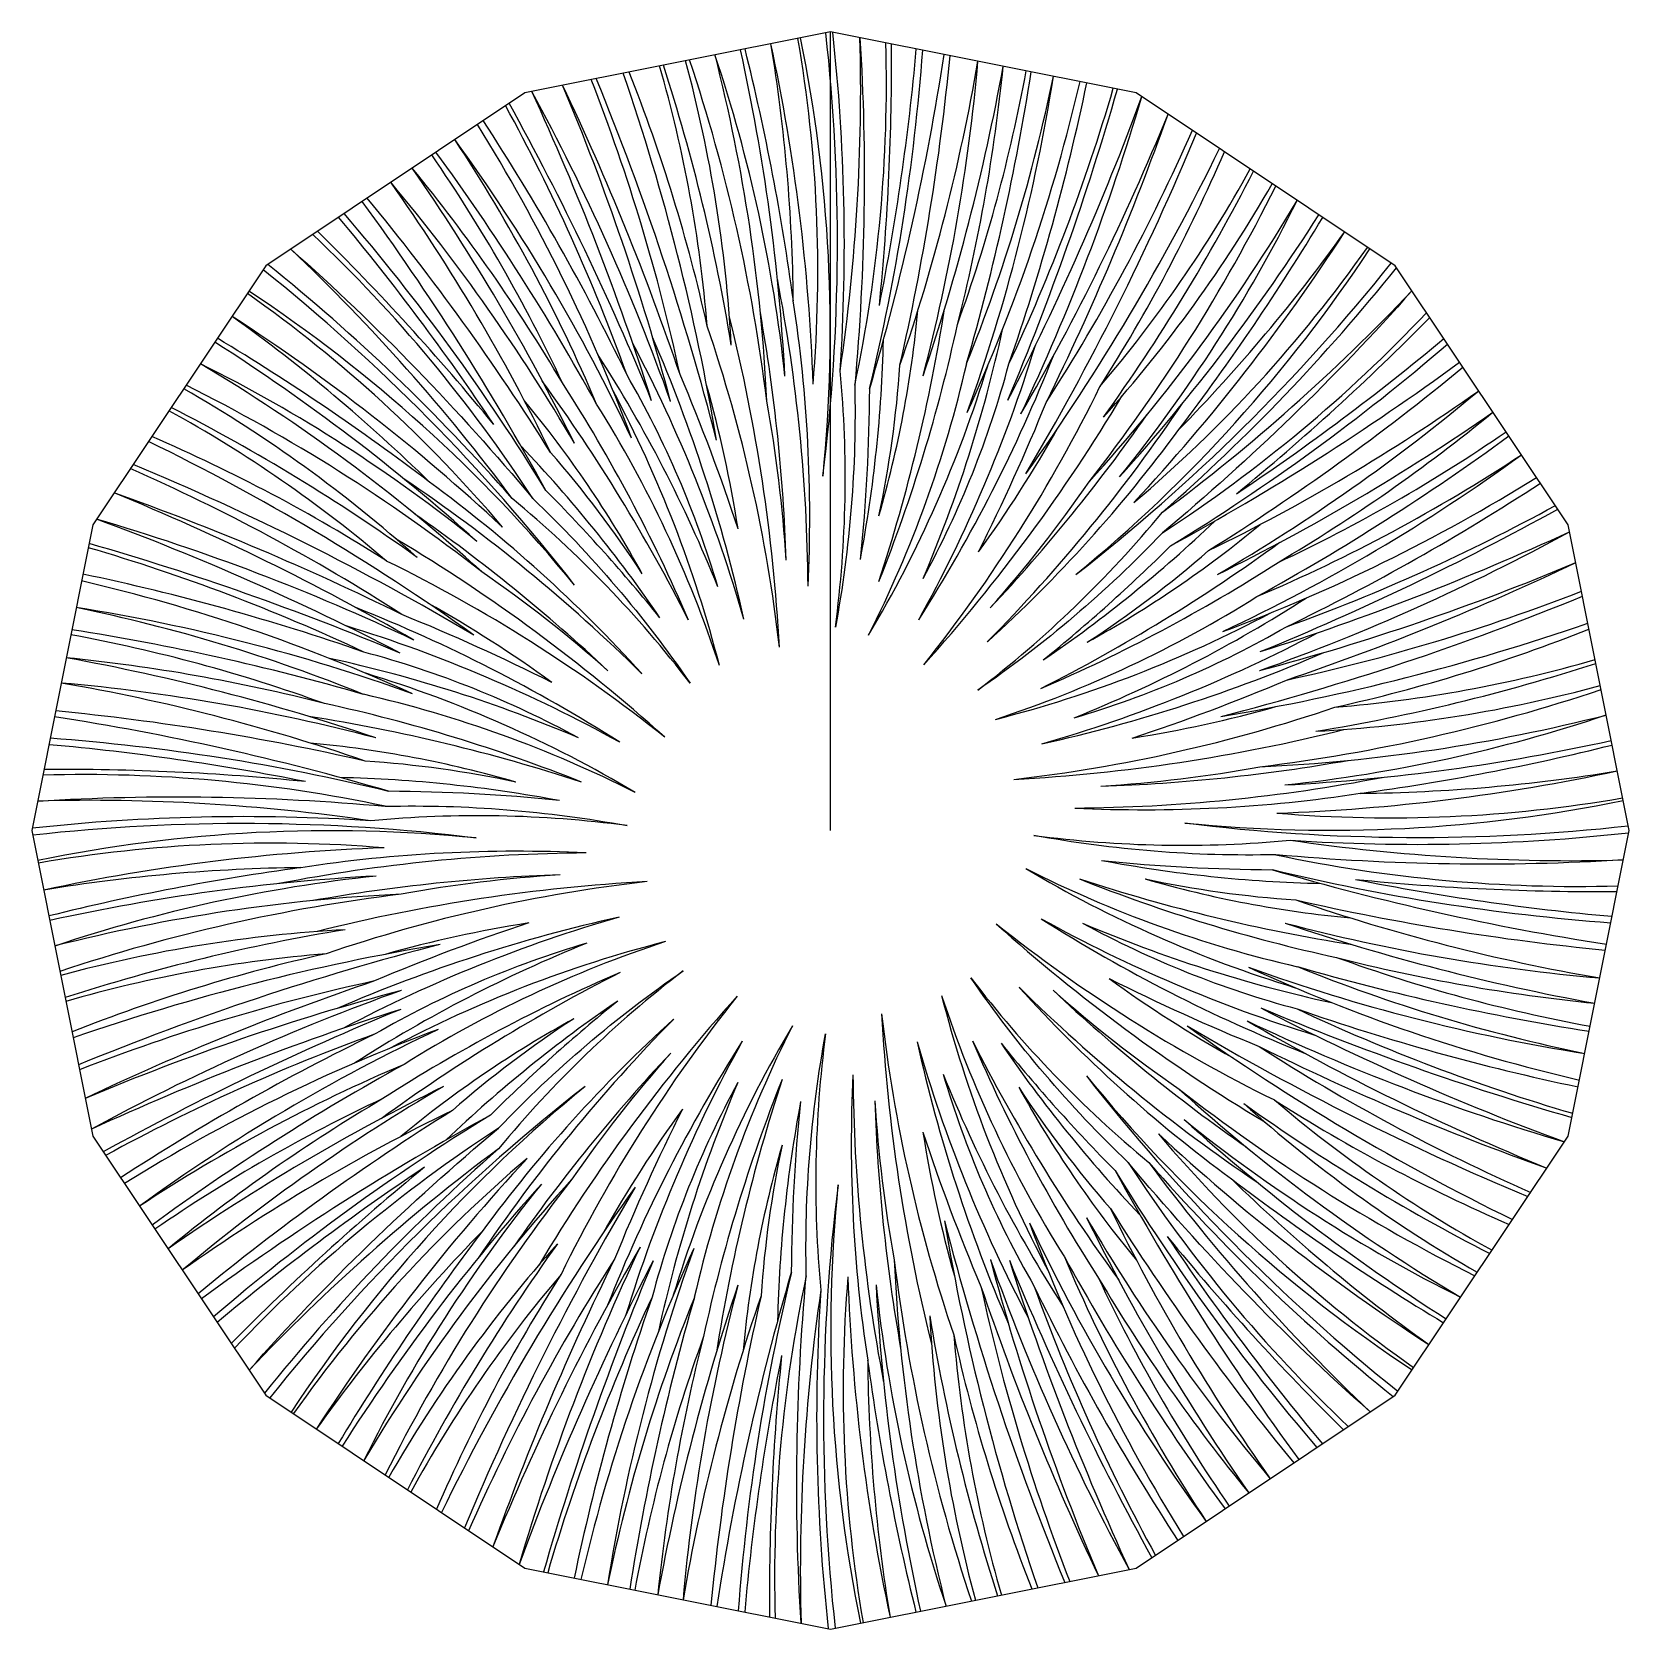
# Model space of a CAD drawing. Header units: millimetres. Extents: x -165 to 165, y -165 to 165.
import ezdxf

# ---------------------------------------------------------------- set-up
doc = ezdxf.new("R2010")
doc.units = ezdxf.units.MM
doc.layers.get('0').update_dxf_attribs({"linetype": 'CONTINUOUS'})

msp = doc.modelspace()

# ---------------------------------------------------------------- linework, layer by layer
msp.add_line((0, 0), (0, 165))
msp.add_lwpolyline([(63.14, 152.44), (0, 165), (-63.14, 152.44), (-116.67, 116.67), (-152.44, 63.14), (-165, 0), (-152.44, -63.14), (-116.67, -116.67), (-63.14, -152.44), (0, -165), (63.14, -152.44), (116.67, -116.67), (152.44, -63.14), (165, 0), (152.44, 63.14), (116.67, 116.67)], close=True)
for points in [[(2, 95, 0.043097), (6.09, 163.79, -0.038189), (5, 92, -0.051877), (1, 42, 0.056818)], [(-28.99, 30.41, 0.056818), (-65.76, 68.59, 0.043097), (-111.51, 120.12, -0.038189), (-61.52, 68.59, -0.051877)], [(30.41, 28.99, 0.056818), (68.59, 65.76, 0.043097), (120.12, 111.51, -0.038189), (68.59, 61.52, -0.051877)], [(-42, 1, 0.056818), (-95, 2, 0.043097), (-163.79, 6.09, -0.038189), (-92, 5, -0.051877)], [(42, -1, 0.056818), (95, -2, 0.043097), (163.79, -6.09, -0.038189), (92, -5, -0.051877)], [(-30.41, -28.99, 0.056818), (-68.59, -65.76, 0.043097), (-120.12, -111.51, -0.038189), (-68.59, -61.52, -0.051877)], [(28.99, -30.41, 0.056818), (65.76, -68.59, 0.043097), (111.51, -120.12, -0.038189), (61.52, -68.59, -0.051877)], [(-1, -42, 0.056818), (-2, -95, 0.043097), (-6.09, -163.79, -0.038189), (-5, -92, -0.051877)]]:
    msp.add_lwpolyline(points, format="xyb", close=True)
for centre, radius, start, end in [((-357.03, 105.74), 349.37, 0.6112, 9.3585), ((-406.19, 78.03), 402.85, 2.0228, 12.1113), ((-284.21, 115.64), 281.59, -4.7656, 9.8179), ((-301.72, 103.25), 301.67, -5.7118, 11.574), ((-390.57, 121.49), 392, -7.0723, 6.3448), ((-397.61, 121.21), 400.47, -3.7527, 6.2642), ((-288.86, 154.35), 300.41, -11.9797, 1.5972), ((-488.6, 158.56), 501.21, -5.733, 0.4498), ((-304.43, 84.73), 284.36, 3.1389, 15.1492), ((-369.7, 45.15), 359.18, 6.9701, 18.5147), ((-321.25, 60.75), 313.59, 6.0661, 18.5003), ((-369.81, 71.94), 357.04, 2.6967, 14.3202), ((-421.93, 72.04), 413.09, 3.0314, 12.4787), ((-485.79, 44.7), 482.48, 7.7152, 14.0085), ((-413.52, 193.24), 433.76, 346.4075, 355.7658), ((-501.29, 241.12), 530.96, 343.6098, 351.2477), ((-481.07, 206.25), 500.81, 348.7432, 354.8699), ((-472.61, 207.81), 499.59, 347.0853, 354.5184), ((-363.77, 226.63), 400, 340.9613, 350.2568), ((-354.33, 192.51), 386.25, 345.2124, 355.0137), ((-422.07, 9.75), 400, 12.1878, 21.3179), ((-571.18, -60.11), 565.43, 14.4161, 22.4012), ((-487.11, 3.28), 469.97, 9.4762, 19.0247), ((-359.9, 30.1), 342.54, 12.4969, 21.6943), ((-294.68, 82.72), 270.05, 4.5662, 16.1803), ((-410.25, 36.4), 394.95, 9.3105, 17.9518), ((-407.06, 238.38), 450, 341.2766, 349.698), ((-323.36, 194.01), 360.86, 345.6516, 354.258), ((-284.92, 217.18), 330.9, 340.1063, 349.5138), ((-437.81, 231.1), 485, 343.8833, 351.1817), ((-287.03, 224.05), 340, 337.9618, 348.427), ((-328.53, 214.89), 379.22, 340.1936, 351.0421), ((-561.16, -77.66), 550, 17.6172, 24.7635), ((-456.81, -62.71), 450, 19.6589, 28.6033), ((-551.96, -82.4), 550, 18.728, 25.4544), ((-516.24, -39.88), 500, 14.8982, 22.8135), ((-301.7, 237.09), 362.74, 335.4517, 346.8782), ((-498.69, 313.53), 580.56, 337.23957, 343.96929), ((-407.39, 250.88), 470.34, 340.826, 348.1706), ((-320.08, 264.17), 394.4, 334.8264, 343.6852), ((-413.13, -39.54), 394.4, 19.8264, 28.6852), ((-574.33, -130.93), 580.56, 22.23957, 28.96929), ((-451.71, 341.89), 550, 332.6172, 339.7635), ((-367.36, 278.67), 450, 334.6589, 343.6033), ((-380.98, -45.68), 362.74, 20.4517, 31.8782), ((-465.47, -110.67), 470.34, 25.826, 33.1706), ((-393.23, 336.84), 500, 329.8982, 337.8135), ((-448.56, 332.03), 550, 333.728, 340.4544), ((-361.39, -44.53), 340, 22.9618, 33.427), ((-384.26, -80.36), 379.22, 25.1936, 36.0421), ((-446.39, 361.38), 565.43, 329.4161, 337.4012), ((-291.55, 305.34), 400, 327.1878, 336.3179), ((-355.03, -47.9), 330.9, 25.1063, 34.5138), ((-472.99, -146.16), 485, 28.8833, 36.1817), ((-342.12, 346.76), 469.97, 324.4762, 334.0247), ((-233.2, 275.77), 342.54, 327.4969, 336.6943), ((-456.39, -119.28), 450, 26.2766, 34.698), ((-365.84, -91.47), 360.86, 30.6516, 39.258), ((-149.88, 266.86), 270.05, 319.5662, 331.1803), ((-264.35, 315.83), 394.95, 324.3105, 332.9518), ((-417.48, -96.97), 400, 25.9613, 35.2568), ((-386.68, -114.42), 386.25, 30.2124, 40.0137), ((-229.49, 293.34), 359.18, 321.9701, 333.5147), ((-155.36, 275.18), 284.36, 318.1389, 330.1492), ((-524.97, -183.97), 530.96, 28.6098, 36.2477), ((-481.13, -187.24), 499.59, 32.0853, 39.5184), ((-210.63, 312.37), 357.04, 317.6967, 329.3202), ((-184.2, 270.11), 313.59, 321.0661, 333.5003), ((-486.01, -194.32), 500.81, 33.7432, 39.8699), ((-429.04, -155.76), 433.76, 31.4075, 40.7658), ((-247.41, 349.29), 413.09, 318.0314, 327.4787), ((-311.9, 375.11), 482.48, 322.7152, 329.0085), ((-313.4, -95.11), 300.41, 33.0203, 46.5972), ((-457.61, -233.37), 501.21, 39.267, 45.4498), ((-232.05, 342.4), 402.85, 317.0228, 327.1113), ((-177.69, 327.23), 349.37, 315.6112, 324.3585), ((-140.34, 286.35), 301.67, 309.2882, 326.574), ((-119.19, 282.74), 281.59, 310.2344, 324.8179), ((-362.08, -190.27), 392, 37.9277, 51.3448), ((-366.86, -195.44), 400.47, 41.2473, 51.2642), ((-190.27, 362.08), 392, 307.9277, 321.3448), ((-195.44, 366.86), 400.47, 311.2473, 321.2642), ((-352.66, 47.82), 348.03, 0.4365, 10.9539), ((-282.74, -119.19), 281.59, 40.2344, 54.8179), ((-286.35, -140.34), 301.67, 39.2882, 56.574), ((-299.36, 64.87), 295.07, -2.797, 8.694), ((-327.23, -177.69), 349.37, 45.6112, 54.3585), ((-342.4, -232.05), 402.85, 47.0228, 57.1113), ((-369.46, 18.49), 359.42, 3.0895, 14.0998), ((-367.9, 44.27), 358.92, 1.8491, 10.0564), ((-334.19, 164.17), 362.17, 341.8682, 351.0386), ((-210.06, 128.76), 229.11, 343.8416, 354.6643), ((-95.11, 313.4), 300.41, 303.0203, 316.5972), ((-233.37, 457.61), 501.21, 309.267, 315.4498), ((-324.5, 2.16), 315.96, 6.4877, 18.8459), ((-303.02, 176.2), 336.96, 338.2738, 347.7285), ((-246.46, 165.13), 288.67, 336.9432, 347.68), ((-349.29, -247.41), 413.09, 48.0314, 57.4787), ((-375.11, -311.9), 482.48, 52.7152, 59.0085), ((-304.33, -38.69), 298.04, 16.0434, 27.8745), ((-335.79, -27.15), 325.69, 12.56, 23.3434), ((-269.78, 108.02), 280.81, 349.3241, 358.6467), ((-242.55, 187.83), 298.04, 331.0434, 342.8745), ((-155.76, 429.04), 433.76, 301.4075, 310.7658), ((-194.32, 486.01), 500.81, 303.7432, 309.8699), ((-270.11, -184.2), 313.59, 51.0661, 63.5003), ((-312.37, -210.63), 357.04, 47.6967, 59.3202), ((-291.04, -57.51), 288.67, 21.9432, 32.68), ((-211.9, 151.4), 246.24, 333.1904, 347.1109), ((-211.1, 170.42), 254.69, 329.2864, 343.0134), ((-204.49, 110.79), 219.32, 347.948, 356.1722), ((-256.64, 218.25), 325.69, 327.56, 338.3434), ((-159.6, 149.2), 203.43, 331.4831, 344.9602), ((-183.97, 524.97), 530.96, 298.6098, 306.2477), ((-187.24, 481.13), 499.59, 302.0853, 309.5184), ((-352.4, -120.22), 362.17, 26.8682, 36.0386), ((-338.86, -89.68), 336.96, 23.2738, 32.7285), ((-218.35, -7.36), 203.43, 16.4831, 29.9602), ((-426.56, -72.91), 429.34, 18.3596, 22.906), ((-275.18, -155.36), 284.36, 48.1389, 60.1492), ((-293.34, -229.49), 359.18, 51.9701, 63.5147), ((-269.78, -28.76), 254.69, 14.2864, 28.0134), ((-276.05, 21.56), 260.18, 9.0141, 15.7161), ((-341.54, 92.63), 349.64, 353.9863, 359.7813), ((-227.93, 230.98), 315.96, 321.4877, 333.8459), ((-248.18, 274.32), 359.42, 318.0895, 329.0998), ((-96.97, 417.48), 400, 295.9613, 305.2568), ((-114.42, 386.68), 386.25, 300.2124, 310.0137), ((-266.86, -149.88), 270.05, 49.5662, 61.1803), ((-315.83, -264.35), 394.95, 54.3105, 62.9518), ((-239.58, -57.49), 229.11, 28.8416, 39.6643), ((-256.89, -42.78), 246.24, 18.1904, 32.1109), ((-287.16, 38.71), 278.52, 3.5303, 10.349), ((-353.18, 250.07), 429.34, 333.3596, 337.906), ((-215.56, 283.18), 348.03, 315.4365, 325.9539), ((-228.84, 291.45), 358.92, 316.8491, 325.0564), ((-119.28, 456.39), 450, 296.2766, 304.698), ((-91.47, 365.84), 360.86, 300.6516, 309.258), ((-179.95, 210.44), 260.18, 324.0141, 330.7161), ((-165.81, 257.55), 295.07, 312.203, 323.694), ((-346.76, -342.12), 469.97, 54.4762, 64.0247), ((-275.77, -233.2), 342.54, 57.4969, 66.6943), ((-267.14, -114.38), 280.81, 34.3241, 43.6467), ((-146.16, 472.99), 485, 298.8833, 306.1817), ((-47.9, 355.03), 330.9, 295.1063, 304.5138), ((-222.94, -66.25), 219.32, 32.948, 41.1722), ((-80.36, 384.26), 379.22, 295.1936, 306.0421), ((-44.53, 361.39), 340, 292.9618, 303.427), ((-305.34, -291.55), 400, 57.1878, 66.3179), ((-361.38, -446.39), 565.43, 59.4161, 67.4012), ((-283.18, -215.56), 348.03, 45.4365, 55.9539), ((-45.68, 380.98), 362.74, 290.4517, 301.8782), ((-332.03, -448.56), 550, 63.728, 70.4544), ((-336.84, -393.23), 500, 59.8982, 67.8135), ((-257.55, -165.81), 295.07, 42.203, 53.694), ((-307.01, -176.01), 349.64, 38.9863, 44.7813), ((-175.68, 230.42), 278.52, 318.5303, 325.349), ((-110.67, 465.47), 470.34, 295.826, 303.1706), ((-130.93, 574.33), 580.56, 292.23957, 298.96929), ((-39.54, 413.13), 394.4, 289.8264, 298.6852), ((-341.89, -451.71), 550, 62.6172, 69.7635), ((-278.67, -367.36), 450, 64.6589, 73.6033), ((-291.45, -228.84), 358.92, 46.8491, 55.0564), ((-114.38, 267.14), 280.81, 304.3241, 313.6467), ((-57.49, 239.58), 229.11, 298.8416, 309.6643), ((-274.32, -248.18), 359.42, 48.0895, 59.0998), ((-120.22, 352.4), 362.17, 296.8682, 306.0386), ((-62.71, 456.81), 450, 289.6589, 298.6033), ((-77.66, 561.16), 550, 287.6172, 294.7635), ((-264.17, -320.08), 394.4, 64.8264, 73.6852), ((-313.53, -498.69), 580.56, 67.23957, 73.96929), ((-176.01, 307.01), 349.64, 308.9863, 314.7813), ((-66.25, 222.94), 219.32, 302.948, 311.1722), ((-250.88, -407.39), 470.34, 70.826, 78.1706), ((-230.98, -227.93), 315.96, 51.4877, 63.8459), ((-230.42, -175.68), 278.52, 48.5303, 55.349), ((-89.68, 338.86), 336.96, 293.2738, 302.7285), ((-39.88, 516.24), 500, 284.8982, 292.8135), ((-82.4, 551.96), 550, 288.728, 295.4544), ((-237.09, -301.7), 362.74, 65.4517, 76.8782), ((-210.44, -179.95), 260.18, 54.0141, 60.7161), ((-42.78, 256.89), 246.24, 288.1904, 302.1109), ((-57.51, 291.04), 288.67, 291.9432, 302.68), ((-60.11, 571.18), 565.43, 284.4161, 292.4012), ((9.75, 422.07), 400, 282.1878, 291.3179), ((-224.05, -287.03), 340, 67.9618, 78.427), ((-214.89, -328.53), 379.22, 70.1936, 81.0421), ((-218.25, -256.64), 325.69, 57.56, 68.3434), ((-250.07, -353.18), 429.34, 63.3596, 67.906), ((-28.76, 269.78), 254.69, 284.2864, 298.0134), ((-217.18, -284.92), 330.9, 70.1063, 79.5138), ((-231.1, -437.81), 485, 73.8833, 81.1817), ((-187.83, -242.55), 298.04, 61.0434, 72.8745), ((-38.69, 304.33), 298.04, 286.0434, 297.8745), ((-7.36, 218.35), 203.43, 286.4831, 299.9602), ((3.28, 487.11), 469.97, 279.4762, 289.0247), ((30.1, 359.9), 342.54, 282.4969, 291.6943), ((-149.2, -159.6), 203.43, 61.4831, 74.9602), ((-27.15, 335.79), 325.69, 282.56, 293.3434), ((-238.38, -407.06), 450, 71.2766, 79.698), ((-194.01, -323.36), 360.86, 75.6516, 84.258), ((-165.13, -246.46), 288.67, 66.9432, 77.68), ((36.4, 410.25), 394.95, 279.3105, 287.9518), ((82.72, 294.68), 270.05, 274.5662, 286.1803), ((-226.63, -363.77), 400, 70.9613, 80.2568), ((-192.51, -354.33), 386.25, 75.2124, 85.0137), ((-170.42, -211.1), 254.69, 59.2864, 73.0134), ((-72.91, 426.56), 429.34, 288.3596, 292.906), ((84.73, 304.43), 284.36, 273.1389, 285.1492), ((-151.4, -211.9), 246.24, 63.1904, 77.1109), ((45.15, 369.7), 359.18, 276.9701, 288.5147), ((-241.12, -501.29), 530.96, 73.6098, 81.2477), ((-207.81, -472.61), 499.59, 77.0853, 84.5184), ((-164.17, -334.19), 362.17, 71.8682, 81.0386), ((-176.2, -303.02), 336.96, 68.2738, 77.7285), ((2.16, 324.5), 315.96, 276.4877, 288.8459), ((21.56, 276.05), 260.18, 279.0141, 285.7161), ((71.94, 369.81), 357.04, 272.6967, 284.3202), ((60.75, 321.25), 313.59, 276.0661, 288.5003), ((18.49, 369.46), 359.42, 273.0895, 284.0998), ((-206.25, -481.07), 500.81, 78.7432, 84.8699), ((-193.24, -413.52), 433.76, 76.4075, 85.7658), ((-128.76, -210.06), 229.11, 73.8416, 84.6643), ((72.04, 421.93), 413.09, 273.0314, 282.4787), ((44.7, 485.79), 482.48, 277.7152, 284.0085), ((-110.79, -204.49), 219.32, 77.948, 86.1722), ((44.27, 367.9), 358.92, 271.8491, 280.0564), ((-154.35, -288.86), 300.41, 78.0203, 91.5972), ((-158.56, -488.6), 501.21, 84.267, 90.4498), ((-108.02, -269.78), 280.81, 79.3241, 88.6467), ((47.82, 352.66), 348.03, 270.4365, 280.9539), ((38.71, 287.16), 278.52, 273.5303, 280.349), ((78.03, 406.19), 402.85, 272.0228, 282.1113), ((105.74, 357.03), 349.37, 270.6112, 279.3585), ((-92.63, -341.54), 349.64, 83.9863, 89.7813), ((64.87, 299.36), 295.07, 267.203, 278.694), ((115.64, 284.21), 281.59, 265.2344, 279.8179), ((103.25, 301.72), 301.67, 264.2882, 281.574), ((-121.21, -397.61), 400.47, 86.2473, 96.2642), ((-121.49, -390.57), 392, 82.9277, 96.3448), ((121.49, 390.57), 392, 262.9277, 276.3448), ((-103.25, -301.72), 301.67, 84.2882, 101.574), ((-115.64, -284.21), 281.59, 85.2344, 99.8179), ((121.21, 397.61), 400.47, 266.2473, 276.2642), ((-78.03, -406.19), 402.85, 92.0228, 102.1113), ((-47.82, -352.66), 348.03, 90.4365, 100.9539), ((-64.87, -299.36), 295.07, 87.203, 98.694), ((92.63, 341.54), 349.64, 263.9863, 269.7813), ((108.02, 269.78), 280.81, 259.3241, 268.6467), ((154.35, 288.86), 300.41, 258.0203, 271.5972), ((-105.74, -357.03), 349.37, 90.6112, 99.3585), ((-44.7, -485.79), 482.48, 97.7152, 104.0085), ((-72.04, -421.93), 413.09, 93.0314, 102.4787), ((-60.75, -321.25), 313.59, 96.0661, 108.5003), ((-44.27, -367.9), 358.92, 91.8491, 100.0564), ((-38.71, -287.16), 278.52, 93.5303, 100.349), ((170.42, 211.1), 254.69, 239.2864, 253.0134), ((151.4, 211.9), 246.24, 243.1904, 257.1109), ((193.24, 413.52), 433.76, 256.4075, 265.7658), ((241.12, 501.29), 530.96, 253.6098, 261.2477), ((-71.94, -369.81), 357.04, 92.6967, 104.3202), ((-45.15, -369.7), 359.18, 96.9701, 108.5147), ((-18.49, -369.46), 359.42, 93.0895, 104.0998), ((-2.16, -324.5), 315.96, 96.4877, 108.8459), ((164.17, 334.19), 362.17, 251.8682, 261.0386), ((176.2, 303.02), 336.96, 248.2738, 257.7285), ((128.76, 210.06), 229.11, 253.8416, 264.6643), ((110.79, 204.49), 219.32, 257.948, 266.1722), ((206.25, 481.07), 500.81, 258.7432, 264.8699), ((158.56, 488.6), 501.21, 264.267, 270.4498), ((207.81, 472.61), 499.59, 257.0853, 264.5184), ((226.63, 363.77), 400, 250.9613, 260.2568), ((27.15, -335.79), 325.69, 102.56, 113.3434), ((38.69, -304.33), 298.04, 106.0434, 117.8745), ((72.91, -426.56), 429.34, 108.3596, 112.906), ((-21.56, -276.05), 260.18, 99.0141, 105.7161), ((274.32, 248.18), 359.42, 228.0895, 239.0998), ((230.98, 227.93), 315.96, 231.4877, 243.8459), ((218.25, 256.64), 325.69, 237.56, 248.3434), ((187.83, 242.55), 298.04, 241.0434, 252.8745), ((165.13, 246.46), 288.67, 246.9432, 257.68), ((149.2, 159.6), 203.43, 241.4831, 254.9602), ((238.38, 407.06), 450, 251.2766, 259.698), ((192.51, 354.33), 386.25, 255.2124, 265.0137), ((-84.73, -304.43), 284.36, 93.1389, 105.1492), ((-36.4, -410.25), 394.95, 99.3105, 107.9518), ((28.76, -269.78), 254.69, 104.2864, 118.0134), ((42.78, -256.89), 246.24, 108.1904, 122.1109), ((-82.72, -294.68), 270.05, 94.5662, 106.1803), ((-30.1, -359.9), 342.54, 102.4969, 111.6943), ((-3.28, -487.11), 469.97, 99.4762, 109.0247), ((60.11, -571.18), 565.43, 104.4161, 112.4012), ((57.51, -291.04), 288.67, 111.9432, 122.68), ((7.36, -218.35), 203.43, 106.4831, 119.9602), ((217.18, 284.92), 330.9, 250.1063, 259.5138), ((194.01, 323.36), 360.86, 255.6516, 264.258), ((120.22, -352.4), 362.17, 116.8682, 126.0386), ((89.68, -338.86), 336.96, 113.2738, 122.7285), ((237.09, 301.7), 362.74, 245.4517, 256.8782), ((214.89, 328.53), 379.22, 250.1936, 261.0421), ((224.05, 287.03), 340, 247.9618, 258.427), ((231.1, 437.81), 485, 253.8833, 261.1817), ((-9.75, -422.07), 400, 102.1878, 111.3179), ((82.4, -551.96), 550, 108.728, 115.4544), ((257.55, 165.81), 295.07, 222.203, 233.694), ((283.18, 215.56), 348.03, 225.4365, 235.9539), ((250.07, 353.18), 429.34, 243.3596, 247.906), ((210.44, 179.95), 260.18, 234.0141, 240.7161), ((39.88, -516.24), 500, 104.8982, 112.8135), ((62.71, -456.81), 450, 109.6589, 118.6033), ((114.38, -267.14), 280.81, 124.3241, 133.6467), ((176.01, -307.01), 349.64, 128.9863, 134.7813), ((248.18, -274.32), 359.42, 138.0895, 149.0998), ((227.93, -230.98), 315.96, 141.4877, 153.8459), ((269.78, 28.76), 254.69, 194.2864, 208.0134), ((256.89, 42.78), 246.24, 198.1904, 212.1109), ((291.45, 228.84), 358.92, 226.8491, 235.0564), ((230.42, 175.68), 278.52, 228.5303, 235.349), ((77.66, -561.16), 550, 107.6172, 114.7635), ((130.93, -574.33), 580.56, 112.23957, 118.96929), ((57.49, -239.58), 229.11, 118.8416, 129.6643), ((66.25, -222.94), 219.32, 122.948, 131.1722), ((215.56, -283.18), 348.03, 135.4365, 145.9539), ((165.81, -257.55), 295.07, 132.203, 143.694), ((369.46, -18.49), 359.42, 183.0895, 194.0998), ((324.5, -2.16), 315.96, 186.4877, 198.8459), ((336.84, 393.23), 500, 239.8982, 247.8135), ((278.67, 367.36), 450, 244.6589, 253.6033), ((341.89, 451.71), 550, 242.6172, 249.7635), ((313.53, 498.69), 580.56, 247.23957, 253.96929), ((250.88, 407.39), 470.34, 250.826, 258.1706), ((264.17, 320.08), 394.4, 244.8264, 253.6852), ((39.54, -413.13), 394.4, 109.8264, 118.6852), ((110.67, -465.47), 470.34, 115.826, 123.1706), ((45.68, -380.98), 362.74, 110.4517, 121.8782), ((80.36, -384.26), 379.22, 115.1936, 126.0421), ((211.1, -170.42), 254.69, 149.2864, 163.0134), ((211.9, -151.4), 246.24, 153.1904, 167.1109), ((361.38, 446.39), 565.43, 239.4161, 247.4012), ((346.76, 342.12), 469.97, 234.4762, 244.0247), ((228.84, -291.45), 358.92, 136.8491, 145.0564), ((175.68, -230.42), 278.52, 138.5303, 145.349), ((256.64, -218.25), 325.69, 147.56, 158.3434), ((242.55, -187.83), 298.04, 151.0434, 162.8745), ((335.79, 27.15), 325.69, 192.56, 203.3434), ((304.33, 38.69), 298.04, 196.0434, 207.8745), ((352.4, 120.22), 362.17, 206.8682, 216.0386), ((338.86, 89.68), 336.96, 203.2738, 212.7285), ((307.01, 176.01), 349.64, 218.9863, 224.7813), ((267.14, 114.38), 280.81, 214.3241, 223.6467), ((332.03, 448.56), 550, 243.728, 250.4544), ((305.34, 291.55), 400, 237.1878, 246.3179), ((44.53, -361.39), 340, 112.9618, 123.427), ((146.16, -472.99), 485, 118.8833, 126.1817), ((159.6, -149.2), 203.43, 151.4831, 164.9602), ((246.46, -165.13), 288.67, 156.9432, 167.68), ((303.02, -176.2), 336.96, 158.2738, 167.7285), ((334.19, -164.17), 362.17, 161.8682, 171.0386), ((299.36, -64.87), 295.07, 177.203, 188.694), ((352.66, -47.82), 348.03, 180.4365, 190.9539), ((291.04, 57.51), 288.67, 201.9432, 212.68), ((218.35, 7.36), 203.43, 196.4831, 209.9602), ((362.08, 190.27), 392, 217.9277, 231.3448), ((286.35, 140.34), 301.67, 219.2882, 236.574), ((47.9, -355.03), 330.9, 115.1063, 124.5138), ((119.28, -456.39), 450, 116.2766, 124.698), ((91.47, -365.84), 360.86, 120.6516, 129.258), ((114.42, -386.68), 386.25, 120.2124, 130.0137), ((190.27, -362.08), 392, 127.9277, 141.3448), ((140.34, -286.35), 301.67, 129.2882, 146.574), ((269.78, -108.02), 280.81, 169.3241, 178.6467), ((341.54, -92.63), 349.64, 173.9863, 179.7813), ((367.9, -44.27), 358.92, 181.8491, 190.0564), ((287.16, -38.71), 278.52, 183.5303, 190.349), ((239.58, 57.49), 229.11, 208.8416, 219.6643), ((222.94, 66.25), 219.32, 212.948, 221.1722), ((293.34, 229.49), 359.18, 231.9701, 243.5147), ((312.37, 210.63), 357.04, 227.6967, 239.3202), ((266.86, 149.88), 270.05, 229.5662, 241.1803), ((275.77, 233.2), 342.54, 237.4969, 246.6943), ((96.97, -417.48), 400, 115.9613, 125.2568), ((187.24, -481.13), 499.59, 122.0853, 129.5184), ((183.97, -524.97), 530.96, 118.6098, 126.2477), ((155.76, -429.04), 433.76, 121.4075, 130.7658), ((179.95, -210.44), 260.18, 144.0141, 150.7161), ((353.18, -250.07), 429.34, 153.3596, 157.906), ((275.18, 155.36), 284.36, 228.1389, 240.1492), ((315.83, 264.35), 394.95, 234.3105, 242.9518), ((95.11, -313.4), 300.41, 123.0203, 136.5972), ((426.56, 72.91), 429.34, 198.3596, 202.906), ((276.05, -21.56), 260.18, 189.0141, 195.7161), ((282.74, 119.19), 281.59, 220.2344, 234.8179), ((342.4, 232.05), 402.85, 227.0228, 237.1113), ((349.29, 247.41), 413.09, 228.0314, 237.4787), ((270.11, 184.2), 313.59, 231.0661, 243.5003), ((195.44, -366.86), 400.47, 131.2473, 141.2642), ((210.06, -128.76), 229.11, 163.8416, 174.6643), ((204.49, -110.79), 219.32, 167.948, 176.1722), ((119.19, -282.74), 281.59, 130.2344, 144.8179), ((232.05, -342.4), 402.85, 137.0228, 147.1113), ((313.4, 95.11), 300.41, 213.0203, 226.5972), ((366.86, 195.44), 400.47, 221.2473, 231.2642), ((194.32, -486.01), 500.81, 123.7432, 129.8699), ((233.37, -457.61), 501.21, 129.267, 135.4498), ((210.63, -312.37), 357.04, 137.6967, 149.3202), ((229.49, -293.34), 359.18, 141.9701, 153.5147), ((429.04, 155.76), 433.76, 211.4075, 220.7658), ((524.97, 183.97), 530.96, 208.6098, 216.2477), ((375.11, 311.9), 482.48, 232.7152, 239.0085), ((327.23, 177.69), 349.37, 225.6112, 234.3585), ((247.41, -349.29), 413.09, 138.0314, 147.4787), ((184.2, -270.11), 313.59, 141.0661, 153.5003), ((342.12, -346.76), 469.97, 144.4762, 154.0247), ((446.39, -361.38), 565.43, 149.4161, 157.4012), ((390.57, -121.49), 392, 172.9277, 186.3448), ((301.72, -103.25), 301.67, 174.2882, 191.574), ((481.13, 187.24), 499.59, 212.0853, 219.5184), ((417.48, 96.97), 400, 205.9613, 215.2568), ((571.18, 60.11), 565.43, 194.4161, 202.4012), ((487.11, -3.28), 469.97, 189.4762, 199.0247), ((380.98, 45.68), 362.74, 200.4517, 211.8782), ((384.26, 80.36), 379.22, 205.1936, 216.0421), ((456.39, 119.28), 450, 206.2766, 214.698), ((386.68, 114.42), 386.25, 210.2124, 220.0137), ((177.69, -327.23), 349.37, 135.6112, 144.3585), ((311.9, -375.11), 482.48, 142.7152, 149.0085), ((155.36, -275.18), 284.36, 138.1389, 150.1492), ((264.35, -315.83), 394.95, 144.3105, 152.9518), ((486.01, 194.32), 500.81, 213.7432, 219.8699), ((457.61, 233.37), 501.21, 219.267, 225.4498), ((291.55, -305.34), 400, 147.1878, 156.3179), ((393.23, -336.84), 500, 149.8982, 157.8135), ((448.56, -332.03), 550, 153.728, 160.4544), ((367.36, -278.67), 450, 154.6589, 163.6033), ((451.71, -341.89), 550, 152.6172, 159.7635), ((498.69, -313.53), 580.56, 157.23957, 163.96929), ((301.7, -237.09), 362.74, 155.4517, 166.8782), ((328.53, -214.89), 379.22, 160.1936, 171.0421), ((369.7, -45.15), 359.18, 186.9701, 198.5147), ((369.81, -71.94), 357.04, 182.6967, 194.3202), ((516.24, 39.88), 500, 194.8982, 202.8135), ((456.81, 62.71), 450, 199.6589, 208.6033), ((561.16, 77.66), 550, 197.6172, 204.7635), ((574.33, 130.93), 580.56, 202.23957, 208.96929), ((361.39, 44.53), 340, 202.9618, 213.427), ((472.99, 146.16), 485, 208.8833, 216.1817), ((149.88, -266.86), 270.05, 139.5662, 151.1803), ((233.2, -275.77), 342.54, 147.4969, 156.6943), ((501.29, -241.12), 530.96, 163.6098, 171.2477), ((413.52, -193.24), 433.76, 166.4075, 175.7658), ((288.86, -154.35), 300.41, 168.0203, 181.5972), ((284.21, -115.64), 281.59, 175.2344, 189.8179), ((406.19, -78.03), 402.85, 182.0228, 192.1113), ((407.06, -238.38), 450, 161.2766, 169.698), ((354.33, -192.51), 386.25, 165.2124, 175.0137), ((397.61, -121.21), 400.47, 176.2473, 186.2642), ((421.93, -72.04), 413.09, 183.0314, 192.4787), ((321.25, -60.75), 313.59, 186.0661, 198.5003), ((551.96, 82.4), 550, 198.728, 205.4544), ((422.07, -9.75), 400, 192.1878, 201.3179), ((465.47, 110.67), 470.34, 205.826, 213.1706), ((413.13, 39.54), 394.4, 199.8264, 208.6852), ((355.03, 47.9), 330.9, 205.1063, 214.5138), ((365.84, 91.47), 360.86, 210.6516, 219.258), ((320.08, -264.17), 394.4, 154.8264, 163.6852), ((407.39, -250.88), 470.34, 160.826, 168.1706), ((287.03, -224.05), 340, 157.9618, 168.427), ((437.81, -231.1), 485, 163.8833, 171.1817), ((363.77, -226.63), 400, 160.9613, 170.2568), ((472.61, -207.81), 499.59, 167.0853, 174.5184), ((304.43, -84.73), 284.36, 183.1389, 195.1492), ((410.25, -36.4), 394.95, 189.3105, 197.9518), ((284.92, -217.18), 330.9, 160.1063, 169.5138), ((323.36, -194.01), 360.86, 165.6516, 174.258), ((294.68, -82.72), 270.05, 184.5662, 196.1803), ((359.9, -30.1), 342.54, 192.4969, 201.6943), ((481.07, -206.25), 500.81, 168.7432, 174.8699), ((488.6, -158.56), 501.21, 174.267, 180.4498), ((485.79, -44.7), 482.48, 187.7152, 194.0085), ((357.03, -105.74), 349.37, 180.6112, 189.3585)]:
    msp.add_arc(centre, radius, start, end)

doc.saveas('drawing.dxf')
